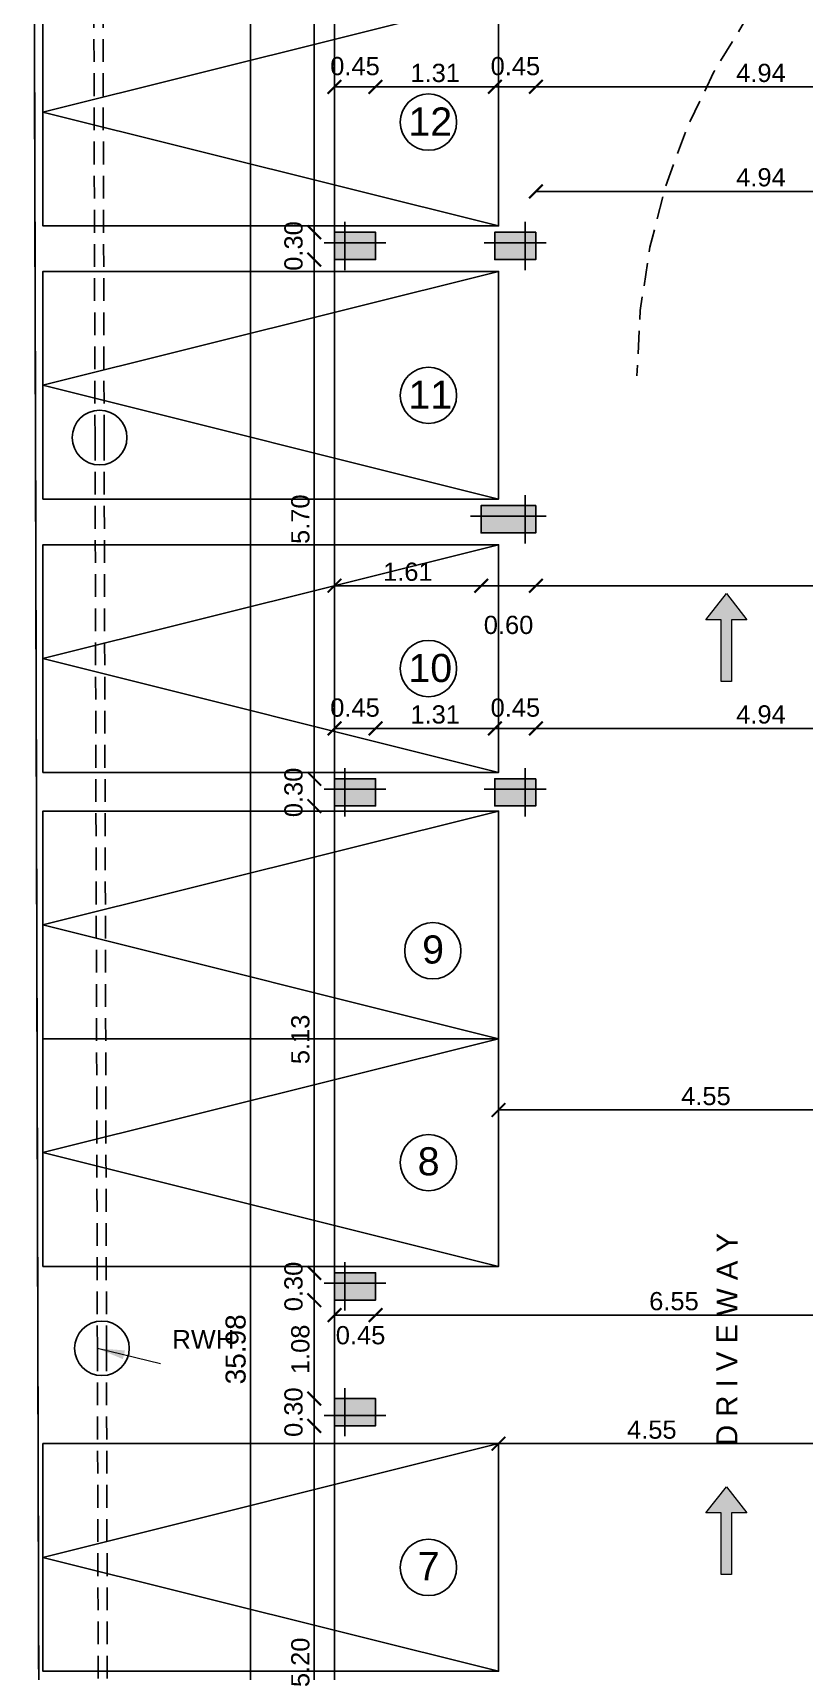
# Model space of a CAD drawing. Header units: metres. Extents: x 2130 to 3135, y 5414 to 5819.
# Drawn here: x 2803.62 to 2812.09, y 5627.74 to 5645.73 of the extents above; entities that cross this region are included whole.
import ezdxf

# ---------------------------------------------------------------- set-up
doc = ezdxf.new("R2010")
doc.units = ezdxf.units.M
doc.header["$MEASUREMENT"] = 0
doc.header["$PDMODE"] = 34
doc.linetypes.add('CONTINU', pattern=[0])
doc.linetypes.add('HIDDEN', pattern=[0.375, 0.25, -0.125])
doc.layers.get('0').update_dxf_attribs({"lineweight": 18})
doc.layers.get('Defpoints').update_dxf_attribs({"lineweight": 18})
for name, color, linetype in [('Boundary', 6, 'Continuous'), ('CAR TEXT', 5, 'Continuous'), ('CMDA CAR', 30, 'Continuous'), ('col', 1, 'Continuous'), ('DIM', 8, 'Continuous'), ('PATTA', 3, 'Continuous'), ('WALL', 2, 'Continuous'), ('WIN', 5, 'Continuous')]:
    doc.layers.add(name, color=color, linetype=linetype)
doc.layers.add('text', color=7, linetype='Continuous', lineweight=25)
doc.styles.add('A1', font='arial.ttf')
doc.styles.add('R1', font='arial.ttf')
doc.dimstyles.new('DIM-CMDA', dxfattribs={"dimtxt": 0.2, "dimasz": 0.15, "dimexe": 0.05, "dimexo": 0.0625, "dimgap": 0.05, "dimtad": 1, "dimzin": 1, "dimdsep": 46, "dimtxsty": 'R1', "dimblk": 'ARCHTICK', "dimcen": 0.09, "dimse1": 1, "dimse2": 1, "dimclrd": 8, "dimclre": 8, "dimadec": 0, "dimazin": 0, "dimtm": 1e-09, "dimtfac": 1, "dimtofl": 0, "dimtmove": 2, "dimatfit": 3, "dimfxl": 0, "dimtolj": 1, "dimtzin": 0, "dimlwd": -1, "dimlwe": -1, "dimarcsym": 0})

# ---------------------------------------------------------------- blocks, each defined once
blk = doc.blocks.new('A$C52CC7759')
at = {"color": 0, "linetype": 'HIDDEN'}
for radius in [7, 4]:
    blk.add_arc((4, 0), radius, 90, 180, dxfattribs=at)
blk = doc.blocks.new('CAR - 1')
at = {"color": 0}
blk.add_lwpolyline([(-1250, 0), (1250, 0), (1250, 5000), (-1250, 5000)], close=True, dxfattribs=at)
blk.add_lwpolyline([(1250, 0), (0, 5000), (-1250, 0), (1250, 0)], dxfattribs=at)
blk = doc.blocks.new('300x600')
blk.add_hatch(color=0).paths.add_polyline_path([(1601.931, -173.858), (1602.231, -173.858), (1602.231, -174.458), (1601.931, -174.458)])
at = {"color": 0}
for p, q in [((1602.046, -173.743), (1602.046, -174.573)), ((1601.816, -173.973), (1602.346, -173.973))]:
    blk.add_line(p, q, dxfattribs=at)
blk.add_lwpolyline([(1601.931, -173.858), (1602.231, -173.858), (1602.231, -174.458), (1601.931, -174.458)], close=True, dxfattribs=at)
blk = doc.blocks.new('300x450')
blk.add_hatch(color=0).paths.add_polyline_path([(1602.841, -173.858), (1603.141, -173.858), (1603.141, -174.308), (1602.841, -174.308)])
at = {"color": 0}
for p, q in [((1602.956, -173.743), (1602.956, -174.423)), ((1602.726, -173.973), (1603.256, -173.973))]:
    blk.add_line(p, q, dxfattribs=at)
blk.add_lwpolyline([(1602.841, -173.858), (1603.141, -173.858), (1603.141, -174.308), (1602.841, -174.308)], close=True, dxfattribs=at)
blk = doc.blocks.new('_ArchTick')
at = {"color": 0, "linetype": 'ByBlock', "const_width": 0.15}
blk.add_lwpolyline([(-0.5, -0.5), (0.5, 0.5)], dxfattribs=at)
blk = doc.blocks.new('*D802')
at = {"layer": 'Defpoints', "color": 0}
for p in [(2809.142, 5645.139), (2809.142, 5643.542), (2814.082, 5643.554)]:
    blk.add_point(p, dxfattribs=at)
at = {"layer": 'DIM', "color": 8}
blk.add_line((2814.082, 5645.139), (2809.142, 5645.139), dxfattribs=at)
at = {"layer": 'DIM', "color": 8, "xscale": 0.15, "yscale": 0.15, "zscale": 0.15, "rotation": 180}
blk.add_blockref('_ArchTick', (2809.142, 5645.139), dxfattribs=at)
at = {"layer": 'DIM', "color": 8, "xscale": 0.15, "yscale": 0.15, "zscale": 0.15}
blk.add_blockref('_ArchTick', (2814.082, 5645.139), dxfattribs=at)
at = {"layer": 'DIM', "color": 0, "insert": (2811.612, 5645.291), "char_height": 0.2, "attachment_point": 5, "style": 'R1'}
blk.add_mtext('\\A1;4.94', dxfattribs=at)
blk = doc.blocks.new('*D803')
at = {"layer": 'Defpoints', "color": 0}
for p in [(2808.692, 5645.139), (2809.142, 5643.542), (2808.692, 5643.242)]:
    blk.add_point(p, dxfattribs=at)
at = {"layer": 'DIM', "color": 8}
blk.add_line((2809.142, 5645.139), (2808.692, 5645.139), dxfattribs=at)
at = {"layer": 'DIM', "color": 8, "xscale": 0.15, "yscale": 0.15, "zscale": 0.15, "rotation": 180}
blk.add_blockref('_ArchTick', (2808.692, 5645.139), dxfattribs=at)
at = {"layer": 'DIM', "color": 8, "xscale": 0.15, "yscale": 0.15, "zscale": 0.15}
blk.add_blockref('_ArchTick', (2809.142, 5645.139), dxfattribs=at)
at = {"layer": 'DIM', "color": 0, "insert": (2808.917, 5645.366), "char_height": 0.2, "attachment_point": 5, "style": 'R1'}
blk.add_mtext('\\A1;0.45', dxfattribs=at)
blk = doc.blocks.new('*D804')
at = {"layer": 'Defpoints', "color": 0}
for p in [(2807.382, 5645.139), (2807.382, 5643.242), (2808.692, 5643.242)]:
    blk.add_point(p, dxfattribs=at)
at = {"layer": 'DIM', "color": 8}
blk.add_line((2808.692, 5645.139), (2807.382, 5645.139), dxfattribs=at)
at = {"layer": 'DIM', "color": 8, "xscale": 0.15, "yscale": 0.15, "zscale": 0.15, "rotation": 180}
blk.add_blockref('_ArchTick', (2807.382, 5645.139), dxfattribs=at)
at = {"layer": 'DIM', "color": 8, "xscale": 0.15, "yscale": 0.15, "zscale": 0.15}
blk.add_blockref('_ArchTick', (2808.692, 5645.139), dxfattribs=at)
at = {"layer": 'DIM', "color": 0, "insert": (2808.037, 5645.291), "char_height": 0.2, "attachment_point": 5, "style": 'R1'}
blk.add_mtext('\\A1;1.31', dxfattribs=at)
blk = doc.blocks.new('*D805')
at = {"layer": 'Defpoints', "color": 0}
for p in [(2806.932, 5645.139), (2806.932, 5643.242), (2807.382, 5643.242)]:
    blk.add_point(p, dxfattribs=at)
at = {"layer": 'DIM', "color": 8}
blk.add_line((2807.382, 5645.139), (2806.932, 5645.139), dxfattribs=at)
at = {"layer": 'DIM', "color": 8, "xscale": 0.15, "yscale": 0.15, "zscale": 0.15, "rotation": 180}
blk.add_blockref('_ArchTick', (2806.932, 5645.139), dxfattribs=at)
at = {"layer": 'DIM', "color": 8, "xscale": 0.15, "yscale": 0.15, "zscale": 0.15}
blk.add_blockref('_ArchTick', (2807.382, 5645.139), dxfattribs=at)
at = {"layer": 'DIM', "color": 0, "insert": (2807.157, 5645.366), "char_height": 0.2, "attachment_point": 5, "style": 'R1'}
blk.add_mtext('\\A1;0.45', dxfattribs=at)
blk = doc.blocks.new('*D806')
at = {"layer": 'Defpoints', "color": 0}
for p in [(2806.932, 5640.263), (2808.542, 5640.263), (2808.542, 5639.662)]:
    blk.add_point(p, dxfattribs=at)
at = {"layer": 'DIM', "color": 8}
blk.add_line((2806.932, 5639.662), (2808.542, 5639.662), dxfattribs=at)
at = {"layer": 'DIM', "color": 8, "xscale": 0.15, "yscale": 0.15, "zscale": 0.15, "rotation": 180}
blk.add_blockref('_ArchTick', (2806.932, 5639.662), dxfattribs=at)
at = {"layer": 'DIM', "color": 8, "xscale": 0.15, "yscale": 0.15, "zscale": 0.15}
blk.add_blockref('_ArchTick', (2808.542, 5639.662), dxfattribs=at)
at = {"layer": 'DIM', "color": 0, "insert": (2807.737, 5639.814), "char_height": 0.2, "attachment_point": 5, "style": 'R1'}
blk.add_mtext('\\A1;1.61', dxfattribs=at)
blk = doc.blocks.new('*D807')
at = {"layer": 'Defpoints', "color": 0}
for p in [(2808.542, 5640.263), (2809.142, 5640.242), (2809.142, 5639.662)]:
    blk.add_point(p, dxfattribs=at)
at = {"layer": 'DIM', "color": 8}
blk.add_line((2808.542, 5639.662), (2809.142, 5639.662), dxfattribs=at)
at = {"layer": 'DIM', "color": 8, "xscale": 0.15, "yscale": 0.15, "zscale": 0.15, "rotation": 180}
blk.add_blockref('_ArchTick', (2808.542, 5639.662), dxfattribs=at)
at = {"layer": 'DIM', "color": 8, "xscale": 0.15, "yscale": 0.15, "zscale": 0.15}
blk.add_blockref('_ArchTick', (2809.142, 5639.662), dxfattribs=at)
at = {"layer": 'DIM', "color": 0, "insert": (2808.842, 5639.23), "char_height": 0.2, "attachment_point": 5, "style": 'R1'}
blk.add_mtext('\\A1;0.60', dxfattribs=at)
blk = doc.blocks.new('*D808')
at = {"layer": 'Defpoints', "color": 0}
for p in [(2815.912, 5640.312), (2809.142, 5640.242), (2815.912, 5639.662)]:
    blk.add_point(p, dxfattribs=at)
at = {"layer": 'DIM', "color": 8}
blk.add_line((2809.142, 5639.662), (2815.912, 5639.662), dxfattribs=at)
at = {"layer": 'DIM', "color": 8, "xscale": 0.15, "yscale": 0.15, "zscale": 0.15, "rotation": 180}
blk.add_blockref('_ArchTick', (2809.142, 5639.662), dxfattribs=at)
at = {"layer": 'DIM', "color": 8, "xscale": 0.15, "yscale": 0.15, "zscale": 0.15}
blk.add_blockref('_ArchTick', (2815.912, 5639.662), dxfattribs=at)
at = {"layer": 'DIM', "color": 0, "insert": (2812.527, 5639.814), "char_height": 0.2, "attachment_point": 5, "style": 'R1'}
blk.add_mtext('\\A1;6.77', dxfattribs=at)
blk = doc.blocks.new('*D700')
at = {"layer": 'Defpoints', "color": 0}
for p in [(2809.142, 5638.095), (2809.142, 5637.242), (2814.082, 5636.727)]:
    blk.add_point(p, dxfattribs=at)
at = {"layer": 'DIM', "color": 8}
blk.add_line((2814.082, 5638.095), (2809.142, 5638.095), dxfattribs=at)
at = {"layer": 'DIM', "color": 8, "xscale": 0.15, "yscale": 0.15, "zscale": 0.15, "rotation": 180}
blk.add_blockref('_ArchTick', (2809.142, 5638.095), dxfattribs=at)
at = {"layer": 'DIM', "color": 8, "xscale": 0.15, "yscale": 0.15, "zscale": 0.15}
blk.add_blockref('_ArchTick', (2814.082, 5638.095), dxfattribs=at)
at = {"layer": 'DIM', "color": 0, "insert": (2811.612, 5638.247), "char_height": 0.2, "attachment_point": 5, "style": 'R1'}
blk.add_mtext('\\A1;4.94', dxfattribs=at)
blk = doc.blocks.new('*D701')
at = {"layer": 'Defpoints', "color": 0}
for p in [(2808.692, 5638.095), (2808.692, 5637.242), (2809.142, 5637.242)]:
    blk.add_point(p, dxfattribs=at)
at = {"layer": 'DIM', "color": 8}
blk.add_line((2809.142, 5638.095), (2808.692, 5638.095), dxfattribs=at)
at = {"layer": 'DIM', "color": 8, "xscale": 0.15, "yscale": 0.15, "zscale": 0.15, "rotation": 180}
blk.add_blockref('_ArchTick', (2808.692, 5638.095), dxfattribs=at)
at = {"layer": 'DIM', "color": 8, "xscale": 0.15, "yscale": 0.15, "zscale": 0.15}
blk.add_blockref('_ArchTick', (2809.142, 5638.095), dxfattribs=at)
at = {"layer": 'DIM', "color": 0, "insert": (2808.917, 5638.322), "char_height": 0.2, "attachment_point": 5, "style": 'R1'}
blk.add_mtext('\\A1;0.45', dxfattribs=at)
blk = doc.blocks.new('*D702')
at = {"layer": 'Defpoints', "color": 0}
for p in [(2807.382, 5638.095), (2807.382, 5637.242), (2808.692, 5637.242)]:
    blk.add_point(p, dxfattribs=at)
at = {"layer": 'DIM', "color": 8}
blk.add_line((2808.692, 5638.095), (2807.382, 5638.095), dxfattribs=at)
at = {"layer": 'DIM', "color": 8, "xscale": 0.15, "yscale": 0.15, "zscale": 0.15, "rotation": 180}
blk.add_blockref('_ArchTick', (2807.382, 5638.095), dxfattribs=at)
at = {"layer": 'DIM', "color": 8, "xscale": 0.15, "yscale": 0.15, "zscale": 0.15}
blk.add_blockref('_ArchTick', (2808.692, 5638.095), dxfattribs=at)
at = {"layer": 'DIM', "color": 0, "insert": (2808.037, 5638.247), "char_height": 0.2, "attachment_point": 5, "style": 'R1'}
blk.add_mtext('\\A1;1.31', dxfattribs=at)
blk = doc.blocks.new('*D703')
at = {"layer": 'Defpoints', "color": 0}
for p in [(2806.932, 5638.095), (2806.932, 5637.242), (2807.382, 5637.242)]:
    blk.add_point(p, dxfattribs=at)
at = {"layer": 'DIM', "color": 8}
blk.add_line((2807.382, 5638.095), (2806.932, 5638.095), dxfattribs=at)
at = {"layer": 'DIM', "color": 8, "xscale": 0.15, "yscale": 0.15, "zscale": 0.15, "rotation": 180}
blk.add_blockref('_ArchTick', (2806.932, 5638.095), dxfattribs=at)
at = {"layer": 'DIM', "color": 8, "xscale": 0.15, "yscale": 0.15, "zscale": 0.15}
blk.add_blockref('_ArchTick', (2807.382, 5638.095), dxfattribs=at)
at = {"layer": 'DIM', "color": 0, "insert": (2807.157, 5638.322), "char_height": 0.2, "attachment_point": 5, "style": 'R1'}
blk.add_mtext('\\A1;0.45', dxfattribs=at)
blk = doc.blocks.new('*D704')
at = {"layer": 'Defpoints', "color": 0}
for p in [(2806.932, 5632.117), (2807.382, 5632.117), (2807.382, 5631.653)]:
    blk.add_point(p, dxfattribs=at)
at = {"layer": 'DIM', "color": 8}
blk.add_line((2806.932, 5631.653), (2807.382, 5631.653), dxfattribs=at)
at = {"layer": 'DIM', "color": 8, "xscale": 0.15, "yscale": 0.15, "zscale": 0.15, "rotation": 180}
blk.add_blockref('_ArchTick', (2806.932, 5631.653), dxfattribs=at)
at = {"layer": 'DIM', "color": 8, "xscale": 0.15, "yscale": 0.15, "zscale": 0.15}
blk.add_blockref('_ArchTick', (2807.382, 5631.653), dxfattribs=at)
at = {"layer": 'DIM', "color": 0, "insert": (2807.218, 5631.431), "char_height": 0.2, "attachment_point": 5, "style": 'R1'}
blk.add_mtext('\\A1;0.45', dxfattribs=at)
blk = doc.blocks.new('*D705')
at = {"layer": 'Defpoints', "color": 0}
for p in [(2807.382, 5632.117), (2813.932, 5631.653), (2813.932, 5631.277)]:
    blk.add_point(p, dxfattribs=at)
at = {"layer": 'DIM', "color": 8}
blk.add_line((2807.382, 5631.653), (2813.932, 5631.653), dxfattribs=at)
at = {"layer": 'DIM', "color": 8, "xscale": 0.15, "yscale": 0.15, "zscale": 0.15, "rotation": 180}
blk.add_blockref('_ArchTick', (2807.382, 5631.653), dxfattribs=at)
at = {"layer": 'DIM', "color": 8, "xscale": 0.15, "yscale": 0.15, "zscale": 0.15}
blk.add_blockref('_ArchTick', (2813.932, 5631.653), dxfattribs=at)
at = {"layer": 'DIM', "color": 0, "insert": (2810.657, 5631.805), "char_height": 0.2, "attachment_point": 5, "style": 'R1'}
blk.add_mtext('\\A1;6.55', dxfattribs=at)
blk = doc.blocks.new('*D845')
at = {"layer": 'Defpoints', "color": 0}
for p in [(2806.71, 5630.437), (2807.382, 5630.437), (2807.382, 5625.242)]:
    blk.add_point(p, dxfattribs=at)
at = {"layer": 'DIM', "color": 8}
blk.add_line((2806.71, 5625.242), (2806.71, 5630.437), dxfattribs=at)
at = {"layer": 'DIM', "color": 8, "xscale": 0.15, "yscale": 0.15, "zscale": 0.15}
for p, rotation in [((2806.71, 5630.437), 90), ((2806.71, 5625.242), 270)]:
    blk.add_blockref('_ArchTick', p, dxfattribs=dict(at, rotation=rotation))
at = {"layer": 'DIM', "color": 0, "insert": (2806.558, 5627.84), "char_height": 0.2, "attachment_point": 5, "rotation": 90, "style": 'R1'}
blk.add_mtext('\\A1;5.20', dxfattribs=at)
blk = doc.blocks.new('*D846')
at = {"layer": 'Defpoints', "color": 0}
for p in [(2806.71, 5630.737), (2807.382, 5630.737), (2807.382, 5630.437)]:
    blk.add_point(p, dxfattribs=at)
at = {"layer": 'DIM', "color": 8}
blk.add_line((2806.71, 5630.437), (2806.71, 5630.737), dxfattribs=at)
at = {"layer": 'DIM', "color": 8, "xscale": 0.15, "yscale": 0.15, "zscale": 0.15}
for p, rotation in [((2806.71, 5630.737), 90), ((2806.71, 5630.437), 270)]:
    blk.add_blockref('_ArchTick', p, dxfattribs=dict(at, rotation=rotation))
at = {"layer": 'DIM', "color": 0, "insert": (2806.483, 5630.587), "char_height": 0.2, "attachment_point": 5, "rotation": 90, "style": 'R1'}
blk.add_mtext('\\A1;0.30', dxfattribs=at)
blk = doc.blocks.new('*D847')
at = {"layer": 'Defpoints', "color": 0}
for p in [(2806.71, 5631.817), (2807.382, 5631.817), (2807.382, 5630.737)]:
    blk.add_point(p, dxfattribs=at)
at = {"layer": 'DIM', "color": 8}
blk.add_line((2806.71, 5630.737), (2806.71, 5631.817), dxfattribs=at)
at = {"layer": 'DIM', "color": 8, "xscale": 0.15, "yscale": 0.15, "zscale": 0.15}
for p, rotation in [((2806.71, 5631.817), 90), ((2806.71, 5630.737), 270)]:
    blk.add_blockref('_ArchTick', p, dxfattribs=dict(at, rotation=rotation))
at = {"layer": 'DIM', "color": 0, "insert": (2806.558, 5631.277), "char_height": 0.2, "attachment_point": 5, "rotation": 90, "style": 'R1'}
blk.add_mtext('\\A1;1.08', dxfattribs=at)
blk = doc.blocks.new('*D848')
at = {"layer": 'Defpoints', "color": 0}
for p in [(2806.71, 5632.117), (2807.382, 5632.117), (2807.382, 5631.817)]:
    blk.add_point(p, dxfattribs=at)
at = {"layer": 'DIM', "color": 8}
blk.add_line((2806.71, 5631.817), (2806.71, 5632.117), dxfattribs=at)
at = {"layer": 'DIM', "color": 8, "xscale": 0.15, "yscale": 0.15, "zscale": 0.15}
for p, rotation in [((2806.71, 5632.117), 90), ((2806.71, 5631.817), 270)]:
    blk.add_blockref('_ArchTick', p, dxfattribs=dict(at, rotation=rotation))
at = {"layer": 'DIM', "color": 0, "insert": (2806.483, 5631.967), "char_height": 0.2, "attachment_point": 5, "rotation": 90, "style": 'R1'}
blk.add_mtext('\\A1;0.30', dxfattribs=at)
blk = doc.blocks.new('*D473')
at = {"layer": 'Defpoints', "color": 0}
for p in [(2806.71, 5637.242), (2807.382, 5637.242), (2807.382, 5632.117)]:
    blk.add_point(p, dxfattribs=at)
at = {"layer": 'DIM', "color": 8}
blk.add_line((2806.71, 5632.117), (2806.71, 5637.242), dxfattribs=at)
at = {"layer": 'DIM', "color": 8, "xscale": 0.15, "yscale": 0.15, "zscale": 0.15}
for p, rotation in [((2806.71, 5637.242), 90), ((2806.71, 5632.117), 270)]:
    blk.add_blockref('_ArchTick', p, dxfattribs=dict(at, rotation=rotation))
at = {"layer": 'DIM', "color": 0, "insert": (2806.558, 5634.68), "char_height": 0.2, "attachment_point": 5, "rotation": 90, "style": 'R1'}
blk.add_mtext('\\A1;5.13', dxfattribs=at)
blk = doc.blocks.new('*D849')
at = {"layer": 'Defpoints', "color": 0}
for p in [(2806.71, 5637.542), (2807.382, 5637.542), (2807.382, 5637.242)]:
    blk.add_point(p, dxfattribs=at)
at = {"layer": 'DIM', "color": 8}
blk.add_line((2806.71, 5637.242), (2806.71, 5637.542), dxfattribs=at)
at = {"layer": 'DIM', "color": 8, "xscale": 0.15, "yscale": 0.15, "zscale": 0.15}
for p, rotation in [((2806.71, 5637.542), 90), ((2806.71, 5637.242), 270)]:
    blk.add_blockref('_ArchTick', p, dxfattribs=dict(at, rotation=rotation))
at = {"layer": 'DIM', "color": 0, "insert": (2806.483, 5637.392), "char_height": 0.2, "attachment_point": 5, "rotation": 90, "style": 'R1'}
blk.add_mtext('\\A1;0.30', dxfattribs=at)
blk = doc.blocks.new('*D850')
at = {"layer": 'Defpoints', "color": 0}
for p in [(2806.71, 5643.242), (2807.382, 5643.242), (2807.382, 5637.542)]:
    blk.add_point(p, dxfattribs=at)
at = {"layer": 'DIM', "color": 8}
blk.add_line((2806.71, 5637.542), (2806.71, 5643.242), dxfattribs=at)
at = {"layer": 'DIM', "color": 8, "xscale": 0.15, "yscale": 0.15, "zscale": 0.15}
for p, rotation in [((2806.71, 5643.242), 90), ((2806.71, 5637.542), 270)]:
    blk.add_blockref('_ArchTick', p, dxfattribs=dict(at, rotation=rotation))
at = {"layer": 'DIM', "color": 0, "insert": (2806.558, 5640.392), "char_height": 0.2, "attachment_point": 5, "rotation": 90, "style": 'R1'}
blk.add_mtext('\\A1;5.70', dxfattribs=at)
blk = doc.blocks.new('*D851')
at = {"layer": 'Defpoints', "color": 0}
for p in [(2806.71, 5643.542), (2807.382, 5643.542), (2807.382, 5643.242)]:
    blk.add_point(p, dxfattribs=at)
at = {"layer": 'DIM', "color": 8}
blk.add_line((2806.71, 5643.242), (2806.71, 5643.542), dxfattribs=at)
at = {"layer": 'DIM', "color": 8, "xscale": 0.15, "yscale": 0.15, "zscale": 0.15}
for p, rotation in [((2806.71, 5643.542), 90), ((2806.71, 5643.242), 270)]:
    blk.add_blockref('_ArchTick', p, dxfattribs=dict(at, rotation=rotation))
at = {"layer": 'DIM', "color": 0, "insert": (2806.483, 5643.392), "char_height": 0.2, "attachment_point": 5, "rotation": 90, "style": 'R1'}
blk.add_mtext('\\A1;0.30', dxfattribs=at)
blk = doc.blocks.new('*D852')
at = {"layer": 'Defpoints', "color": 0}
for p in [(2806.71, 5648.967), (2807.382, 5648.967), (2807.382, 5643.542)]:
    blk.add_point(p, dxfattribs=at)
at = {"layer": 'DIM', "color": 8}
blk.add_line((2806.71, 5643.542), (2806.71, 5648.967), dxfattribs=at)
at = {"layer": 'DIM', "color": 8, "xscale": 0.15, "yscale": 0.15, "zscale": 0.15}
for p, rotation in [((2806.71, 5648.967), 90), ((2806.71, 5643.542), 270)]:
    blk.add_blockref('_ArchTick', p, dxfattribs=dict(at, rotation=rotation))
at = {"layer": 'DIM', "color": 0, "insert": (2806.558, 5646.255), "char_height": 0.2, "attachment_point": 5, "rotation": 90, "style": 'R1'}
blk.add_mtext('\\A1;5.43', dxfattribs=at)
blk = doc.blocks.new('*D478')
at = {"layer": 'Defpoints', "color": 0}
for p in [(2806.011, 5649.267), (2807.655, 5649.267), (2807.814, 5613.287)]:
    blk.add_point(p, dxfattribs=at)
at = {"layer": 'DIM', "color": 8}
blk.add_line((2806.011, 5613.287), (2806.011, 5649.267), dxfattribs=at)
at = {"layer": 'DIM', "color": 8, "xscale": 0.15, "yscale": 0.15, "zscale": 0.15}
for p, rotation in [((2806.011, 5649.267), 90), ((2806.011, 5613.287), 270)]:
    blk.add_blockref('_ArchTick', p, dxfattribs=dict(at, rotation=rotation))
at = {"layer": 'DIM', "color": 2, "insert": (2805.848, 5631.277), "char_height": 0.22, "attachment_point": 5, "rotation": 90, "style": 'R1'}
blk.add_mtext('\\A1;35.98', dxfattribs=at)
blk = doc.blocks.new('*D758')
at = {"layer": 'Defpoints', "color": 0}
for p in [(2808.732, 5630.242), (2813.284, 5630.242), (2813.284, 5630.242)]:
    blk.add_point(p, dxfattribs=at)
at = {"layer": 'DIM', "color": 8}
blk.add_line((2808.732, 5630.242), (2813.284, 5630.242), dxfattribs=at)
at = {"layer": 'DIM', "color": 8, "xscale": 0.15, "yscale": 0.15, "zscale": 0.15, "rotation": 180}
blk.add_blockref('_ArchTick', (2808.732, 5630.242), dxfattribs=at)
at = {"layer": 'DIM', "color": 8, "xscale": 0.15, "yscale": 0.15, "zscale": 0.15}
blk.add_blockref('_ArchTick', (2813.284, 5630.242), dxfattribs=at)
at = {"layer": 'DIM', "color": 0, "insert": (2810.414, 5630.394), "char_height": 0.2, "attachment_point": 5, "style": 'R1'}
blk.add_mtext('\\A1;4.55', dxfattribs=at)
blk = doc.blocks.new('*D759')
at = {"layer": 'Defpoints', "color": 0}
for p in [(2813.284, 5633.905), (2808.732, 5632.197), (2813.284, 5632.197)]:
    blk.add_point(p, dxfattribs=at)
at = {"layer": 'DIM', "color": 8}
blk.add_line((2808.732, 5633.905), (2813.284, 5633.905), dxfattribs=at)
at = {"layer": 'DIM', "color": 8, "xscale": 0.15, "yscale": 0.15, "zscale": 0.15, "rotation": 180}
blk.add_blockref('_ArchTick', (2808.732, 5633.905), dxfattribs=at)
at = {"layer": 'DIM', "color": 8, "xscale": 0.15, "yscale": 0.15, "zscale": 0.15}
blk.add_blockref('_ArchTick', (2813.284, 5633.905), dxfattribs=at)
at = {"layer": 'DIM', "color": 0, "insert": (2811.008, 5634.057), "char_height": 0.2, "attachment_point": 5, "style": 'R1'}
blk.add_mtext('\\A1;4.55', dxfattribs=at)
blk = doc.blocks.new('*D761')
at = {"layer": 'Defpoints', "color": 0}
for p in [(2814.082, 5643.992), (2814.082, 5643.462), (2809.142, 5643.242)]:
    blk.add_point(p, dxfattribs=at)
at = {"layer": 'DIM', "color": 8}
blk.add_line((2809.142, 5643.992), (2814.082, 5643.992), dxfattribs=at)
at = {"layer": 'DIM', "color": 8, "xscale": 0.15, "yscale": 0.15, "zscale": 0.15, "rotation": 180}
blk.add_blockref('_ArchTick', (2809.142, 5643.992), dxfattribs=at)
at = {"layer": 'DIM', "color": 8, "xscale": 0.15, "yscale": 0.15, "zscale": 0.15}
blk.add_blockref('_ArchTick', (2814.082, 5643.992), dxfattribs=at)
at = {"layer": 'DIM', "color": 0, "insert": (2811.612, 5644.145), "char_height": 0.2, "attachment_point": 5, "style": 'R1'}
blk.add_mtext('\\A1;4.94', dxfattribs=at)

msp = doc.modelspace()

# ---------------------------------------------------------------- hatches: boundary and pattern name
at = {"linetype": 'CONTINU'}
h = msp.add_hatch(color=0, dxfattribs=at)
h.dxf.hatch_style = 1
h.paths.add_polyline_path([(2811.29, 5638.611), (2811.174, 5638.611), (2811.174, 5639.288), (2811.007, 5639.288), (2811.232, 5639.576), (2811.457, 5639.288), (2811.29, 5639.288)])
h = msp.add_hatch(color=0, dxfattribs=at)
h.dxf.hatch_style = 1
h.paths.add_polyline_path([(2811.29, 5628.804), (2811.174, 5628.804), (2811.174, 5629.481), (2811.007, 5629.481), (2811.232, 5629.768), (2811.457, 5629.481), (2811.29, 5629.481)])

# ---------------------------------------------------------------- linework, layer by layer
at = {"color": 0, "linetype": 'CONTINU'}
for points in [[(2811.29, 5638.611), (2811.174, 5638.611), (2811.174, 5639.288), (2811.007, 5639.288), (2811.232, 5639.576), (2811.457, 5639.288), (2811.29, 5639.288)], [(2811.29, 5628.804), (2811.174, 5628.804), (2811.174, 5629.481), (2811.007, 5629.481), (2811.232, 5629.768), (2811.457, 5629.481), (2811.29, 5629.481)]]:
    msp.add_lwpolyline(points, close=True, dxfattribs=at)
at = {"layer": 'Boundary'}
msp.add_lwpolyline([(2803.621, 5652.899), (2832.821, 5653.105), (2832.932, 5610.268), (2803.732, 5610.268)], close=True, dxfattribs=at)
at = {"layer": 'CAR TEXT', "color": 8}
for centre in [(2807.963, 5644.752), (2807.963, 5641.752), (2807.963, 5638.752), (2808.011, 5635.653), (2807.963, 5633.327), (2807.963, 5628.882)]:
    msp.add_circle(centre, 0.309, dxfattribs=at)
at = {"layer": 'PATTA'}
msp.add_lwpolyline([(2832.932, 5610.268), (2832.823, 5652.267), (2803.623, 5652.267), (2803.732, 5610.268), (2832.932, 5610.268)], dxfattribs=at)
at = {"layer": 'WALL', "color": 1}
msp.add_lwpolyline([(2829.732, 5613.287), (2806.932, 5613.287), (2806.932, 5649.267), (2829.732, 5649.267)], close=True, dxfattribs=at)
at = {"layer": 'WIN', "color": 9, "linetype": 'HIDDEN'}
for points in [[(2804.382, 5610.878), (2804.355, 5621.288), (2804.33, 5631.288), (2804.304, 5641.288), (2804.278, 5651.338), (2817.828, 5651.338), (2831.378, 5651.338), (2831.404, 5641.288), (2831.43, 5631.288), (2831.455, 5621.288), (2831.482, 5610.878), (2828.38, 5610.878), (2822.399, 5610.878), (2814.213, 5610.878), (2808.181, 5610.878)], [(2804.482, 5610.978), (2804.455, 5621.288), (2804.43, 5631.288), (2804.404, 5641.288), (2804.378, 5651.238), (2817.828, 5651.238), (2831.278, 5651.238), (2831.304, 5641.288), (2831.33, 5631.288), (2831.355, 5621.288), (2831.382, 5610.978), (2828.38, 5610.978), (2822.399, 5610.978), (2814.213, 5610.978), (2808.181, 5610.978)]]:
    msp.add_lwpolyline(points, close=True, dxfattribs=at)
at = {"layer": 'WIN', "color": 5}
for centre in [(2804.354, 5641.288), (2804.38, 5631.288)]:
    msp.add_circle(centre, 0.3, dxfattribs=at)

# ---------------------------------------------------------------- block references
at = {"layer": 'CMDA CAR', "color": 2, "xscale": 0.0009999999892898, "yscale": 0.0009999999892898, "zscale": 0.0009999999892898, "rotation": 90}
for p in [(2808.732, 5644.862), (2808.732, 5641.862), (2808.732, 5638.862), (2808.732, 5635.937), (2808.732, 5633.437), (2808.732, 5628.992)]:
    msp.add_blockref('CAR - 1', p, dxfattribs=at)
at = {"layer": 'col', "color": 7, "xscale": -1, "rotation": 90}
for p in [(2633.074, 7246.384), (2633.074, 7240.384), (2633.074, 7234.959)]:
    msp.add_blockref('300x450', p, dxfattribs=at)
at = {"layer": 'col', "color": 7}
for name, p, rotation in [('300x450', (2982.999, 7246.384), 270), ('300x600', (2982.999, 7242.473), 270), ('300x450', (2982.999, 7240.384), 270), ('300x450', (2633.074, 4027.596), 90)]:
    msp.add_blockref(name, p, dxfattribs=dict(at, rotation=rotation))
at = {"layer": 'WALL', "color": 8, "linetype": 'HIDDEN'}
msp.add_blockref('A$C52CC7759', (2813.251, 5641.967), dxfattribs=at)

# ---------------------------------------------------------------- texts
at = {"layer": 'CAR TEXT', "color": 7, "style": 'A1'}
for s, height, p in [('12', 0.3089, (2807.743, 5644.604)), ('11', 0.3089, (2807.743, 5641.604)), ('10', 0.3089, (2807.743, 5638.604)), ('9', 0.309, (2807.894, 5635.513)), ('8', 0.309, (2807.845, 5633.187)), ('7', 0.309, (2807.845, 5628.742))]:
    msp.add_text(s, height=height, dxfattribs=at).set_placement(p)
at = {"layer": 'text', "style": 'A1'}
msp.add_text('D R I V E W A Y', height=0.23, rotation=89.9229, dxfattribs=at).set_placement((2811.352, 5630.216))
at = {"layer": 'text', "insert": (2805.836, 5631.489), "char_height": 0.2059, "width": 1.26285, "attachment_point": 3, "style": 'A1'}
msp.add_mtext('RWH', dxfattribs=at)

# ---------------------------------------------------------------- dimensions: what is measured, and where the dimension line sits
at = {"layer": 'DIM', "color": 7}
for base, p1, p2, override, picture, middle in [((2806.011, 5649.267), (2807.814, 5613.287), (2807.655, 5649.267), {"dimtxt": 0.22, "dimpost": '\\X', "dimclrt": 2}, '*D478', (2805.848, 5631.277)), ((2806.710087117, 5648.967470721), (2807.381541974, 5643.542470721), (2807.381541974, 5648.967470721), {"dimpost": '\\X'}, '*D852', (2806.557904307, 5646.254970721)), ((2806.71, 5643.542), (2807.382, 5643.242), (2807.382, 5643.542), {"dimpost": '\\X'}, '*D851', (2806.483, 5643.392)), ((2806.71, 5643.242), (2807.382, 5637.542), (2807.382, 5643.242), {"dimpost": '\\X'}, '*D850', (2806.558, 5640.392)), ((2806.71, 5637.542), (2807.382, 5637.242), (2807.382, 5637.542), {"dimpost": '\\X'}, '*D849', (2806.483, 5637.392)), ((2806.710087117, 5637.242470721), (2807.381541974, 5632.117470721), (2807.381541974, 5637.242470721), {"dimpost": '\\X'}, '*D473', (2806.557904307, 5634.679970721)), ((2806.71, 5632.117), (2807.382, 5631.817), (2807.382, 5632.117), {"dimpost": '\\X'}, '*D848', (2806.483, 5631.967)), ((2806.71, 5631.817), (2807.382, 5630.737), (2807.382, 5631.817), {"dimpost": '\\X'}, '*D847', (2806.558, 5631.277)), ((2806.71, 5630.737), (2807.382, 5630.437), (2807.382, 5630.737), {"dimpost": '\\X'}, '*D846', (2806.483, 5630.587)), ((2806.710087117, 5630.437470721), (2807.381541974, 5625.242470721), (2807.381541974, 5630.437470721), {"dimpost": '\\X'}, '*D845', (2806.557972519, 5627.839970721))]:
    dim = msp.add_linear_dim(base=base, p1=p1, p2=p2, angle=90, dimstyle='DIM-CMDA', override=override, dxfattribs=at)
    dim.commit()
    dim.dimension.update_dxf_attribs({"geometry": picture, "text_midpoint": middle})
for base, p1, p2, picture, middle in [((2806.932, 5645.139), (2807.382, 5643.242), (2806.932, 5643.242), '*D805', (2807.157, 5645.366)), ((2808.692, 5645.139), (2809.142, 5643.542), (2808.692, 5643.242), '*D803', (2808.917, 5645.366)), ((2807.382, 5645.139), (2808.692, 5643.242), (2807.382, 5643.242), '*D804', (2808.037, 5645.291)), ((2809.142, 5645.139), (2814.082, 5643.554), (2809.142, 5643.542), '*D802', (2811.612, 5645.291)), ((2808.542, 5639.662), (2806.932, 5640.263), (2808.542, 5640.263), '*D806', (2807.737, 5639.814)), ((2809.142, 5639.662), (2808.542, 5640.263), (2809.142, 5640.242), '*D807', (2808.842, 5639.23)), ((2815.912, 5639.662), (2809.142, 5640.242), (2815.912, 5640.312), '*D808', (2812.527, 5639.814)), ((2806.932, 5638.095), (2807.382, 5637.242), (2806.932, 5637.242), '*D703', (2807.157, 5638.322)), ((2808.692, 5638.095), (2809.142, 5637.242), (2808.692, 5637.242), '*D701', (2808.917, 5638.322)), ((2807.382, 5638.095), (2808.692, 5637.242), (2807.382, 5637.242), '*D702', (2808.037, 5638.247)), ((2809.142, 5638.095), (2814.082, 5636.727), (2809.142, 5637.242), '*D700', (2811.612, 5638.247)), ((2813.932, 5631.653), (2807.382, 5632.117), (2813.932, 5631.277), '*D705', (2810.657, 5631.805))]:
    dim = msp.add_linear_dim(base=base, p1=p1, p2=p2, dimstyle='DIM-CMDA', override={"dimpost": '\\X'}, dxfattribs=at)
    dim.commit()
    dim.dimension.update_dxf_attribs({"geometry": picture, "text_midpoint": middle})
at = {"layer": 'DIM', "color": 4}
for base, p1, p2, picture, middle in [((2814.082, 5643.992), (2809.142, 5643.242), (2814.082, 5643.462), '*D761', (2811.612, 5644.145)), ((2813.284, 5633.905), (2808.732, 5632.197), (2813.284, 5632.197), '*D759', (2811.008, 5634.057))]:
    dim = msp.add_linear_dim(base=base, p1=p1, p2=p2, dimstyle='DIM-CMDA', override={"dimpost": '\\X'}, dxfattribs=at)
    dim.commit()
    dim.dimension.update_dxf_attribs({"geometry": picture, "text_midpoint": middle})
at = {"layer": 'DIM', "color": 7}
dim = msp.add_linear_dim(base=(2807.382, 5631.653), p1=(2806.932, 5632.117), p2=(2807.382, 5632.117), dimstyle='DIM-CMDA', override={"dimpost": '\\X'}, dxfattribs=at)
dim.commit()
dim.dimension.update_dxf_attribs({"geometry": '*D704', "text_midpoint": (2807.218, 5631.431), "dimtype": 160})
at = {"layer": 'DIM', "color": 4}
dim = msp.add_linear_dim(base=(2813.284, 5630.242), p1=(2808.732, 5630.242), p2=(2813.284, 5630.242), dimstyle='DIM-CMDA', override={"dimpost": '\\X'}, dxfattribs=at)
dim.commit()
dim.dimension.update_dxf_attribs({"geometry": '*D758', "text_midpoint": (2810.414, 5630.394), "dimtype": 160})

# ---------------------------------------------------------------- leaders
msp.add_leader([(2804.33, 5631.288), (2805.021, 5631.12)], dimstyle='DIM-CMDA', override={"dimasz": 0.3, "dimtad": 0})

doc.saveas('drawing.dxf')
